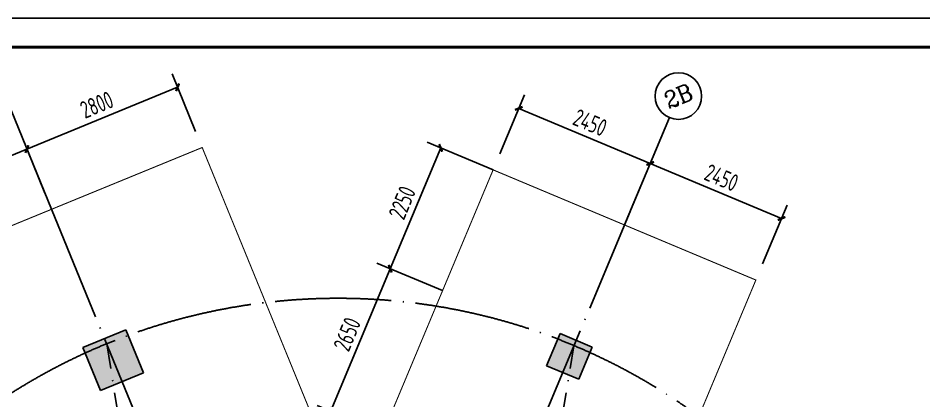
# Model space of a CAD drawing. Extents: x 6827379 to 6887889, y 99218 to 177608.
# Drawn here: x 6837952 to 6853529, y 171032 to 177608 of the extents above; entities that cross this region are included whole.
import ezdxf
from ezdxf.enums import TextEntityAlignment as Align

# ---------------------------------------------------------------- set-up
doc = ezdxf.new("R2010")
doc.units = 0
doc.header["$LTSCALE"] = 1000
doc.header["$MEASUREMENT"] = 0
doc.linetypes.add('CONTINOUS', pattern=[2000000.0, 1000000.0, 1000000.0])
doc.linetypes.add('DOTE', pattern=[2.42, 2, -0.2, 0.02, -0.2])
for name, color, linetype in [('1505', 2, 'Continuous'), ('A_公标', 3, 'Continuous'), ('A_公框', 4, 'Continuous'), ('A_轴文', 7, 'Continuous'), ('A_轴标', 3, 'Continuous'), ('A_轴线', 9, 'DOTE'), ('AXIS_TEXT', 7, 'Continuous'), ('S_CL', 2, 'Continuous'), ('校对1', 2, 'Continuous')]:
    doc.layers.add(name, color=color, linetype=linetype)
doc.styles.add('_TCH_AXIS', font='COMPLEX', dxfattribs={"bigfont": 'GBCBIG'})
doc.styles.add('_TCH_DIM_T3', font='tssdeng.shx', dxfattribs={"width": 0.705882, "bigfont": 'tssdchn.shx'})
doc.styles.add('COMPLEX', font='COMPLEX')
doc.dimstyles.new('_TCH_ARCH&&100', dxfattribs={"dimtxt": 297.5, "dimasz": 100, "dimexe": 250, "dimexo": 300, "dimgap": 100, "dimtad": 1, "dimdec": 0, "dimzin": 0, "dimdsep": 46, "dimtxsty": '_TCH_DIM_T3', "dimblk": 'ARCHTICK', "dimcen": 0.09, "dimclrt": 7, "dimazin": 2, "dimtfac": 1, "dimtdec": 0, "dimtix": 1, "dimtmove": 2, "dimatfit": 3, "dimfxl": 1, "dimtolj": 1, "dimtzin": 0, "dimarcsym": 0})

# ---------------------------------------------------------------- blocks, each defined once
blk = doc.blocks.new('_ArchTick')
at = {"color": 0, "linetype": 'ByBlock', "const_width": 0.4}
blk.add_lwpolyline([(-0.5, -0.5), (0.5, 0.5)], dxfattribs=at)
blk = doc.blocks.new('*D48')
at = {"layer": 'A_公标', "color": 0, "linetype": 'CONTINOUS', "lineweight": -2, "transparency": 16777216}
for p, q in [((6846236, 175278), (6846658, 176288)), ((6846562, 176057), (6848822, 175111)), ((6848496, 174332), (6848919, 175341))]:
    blk.add_line(p, q, dxfattribs=at)
at = {"layer": 'Defpoints', "color": 0, "linetype": 'CONTINOUS', "transparency": 16777216}
for p in [(6848822, 175111), (6846120, 175001), (6848380, 174055)]:
    blk.add_point(p, dxfattribs=at)
at = {"layer": 'A_公标', "color": 0, "linetype": 'CONTINOUS', "lineweight": -2, "transparency": 16777216, "xscale": 100, "yscale": 100, "zscale": 100}
for p, rotation in [((6846562, 176057), 157.2842597415378), ((6848822, 175111), 337.2842597415378)]:
    blk.add_blockref('_ArchTick', p, dxfattribs=dict(at, rotation=rotation))
at = {"layer": 'A_公标', "color": 7, "linetype": 'CONTINOUS', "transparency": 16777216, "insert": (6847788, 175813), "char_height": 297.5, "attachment_point": 5, "rotation": 337.2843, "style": '_TCH_DIM_T3'}
blk.add_mtext('\\A1;2450', dxfattribs=at)
blk = doc.blocks.new('*D49')
at = {"layer": 'A_公标', "color": 0, "linetype": 'CONTINOUS', "lineweight": -2, "transparency": 16777216}
for p, q in [((6848496, 174332), (6848919, 175341)), ((6848822, 175111), (6851081, 174165)), ((6850755, 173386), (6851178, 174395))]:
    blk.add_line(p, q, dxfattribs=at)
at = {"layer": 'Defpoints', "color": 0, "linetype": 'CONTINOUS', "transparency": 16777216}
for p in [(6851081, 174165), (6848380, 174055), (6850639, 173109)]:
    blk.add_point(p, dxfattribs=at)
at = {"layer": 'A_公标', "color": 0, "linetype": 'CONTINOUS', "lineweight": -2, "transparency": 16777216, "xscale": 100, "yscale": 100, "zscale": 100}
for p, rotation in [((6848822, 175111), 157.2842597415548), ((6851081, 174165), 337.2842597415549)]:
    blk.add_blockref('_ArchTick', p, dxfattribs=dict(at, rotation=rotation))
at = {"layer": 'A_公标', "color": 7, "linetype": 'CONTINOUS', "transparency": 16777216, "insert": (6850048, 174867), "char_height": 297.5, "attachment_point": 5, "rotation": 337.2843, "style": '_TCH_DIM_T3'}
blk.add_mtext('\\A1;2450', dxfattribs=at)
blk = doc.blocks.new('*D50')
at = {"layer": 'A_公标', "color": 0, "linetype": 'CONTINOUS', "lineweight": -2, "transparency": 16777216}
for p, q in [((6845252, 172926), (6844120, 173400)), ((6843327, 170859), (6844350, 173303)), ((6844228, 170481), (6843096, 170955))]:
    blk.add_line(p, q, dxfattribs=at)
at = {"layer": 'Defpoints', "color": 0, "linetype": 'CONTINOUS', "transparency": 16777216}
for p in [(6844350, 173303), (6845528, 172810), (6844505, 170366)]:
    blk.add_point(p, dxfattribs=at)
at = {"layer": 'A_公标', "color": 0, "linetype": 'CONTINOUS', "lineweight": -2, "transparency": 16777216, "xscale": 100, "yscale": 100, "zscale": 100}
for p, rotation in [((6844350, 173303), 67.27599075914584), ((6843327, 170859), 247.2759907591458)]:
    blk.add_blockref('_ArchTick', p, dxfattribs=dict(at, rotation=rotation))
at = {"layer": 'A_公标', "color": 7, "linetype": 'CONTINOUS', "transparency": 16777216, "insert": (6843609, 172177), "char_height": 297.5, "attachment_point": 5, "rotation": 67.276, "style": '_TCH_DIM_T3'}
blk.add_mtext('\\A1;2650', dxfattribs=at)
blk = doc.blocks.new('*D51')
at = {"layer": 'A_公标', "color": 0, "linetype": 'CONTINOUS', "lineweight": -2, "transparency": 16777216}
for p, q in [((6846121, 175001), (6844989, 175475)), ((6844350, 173303), (6845219, 175378)), ((6845252, 172926), (6844120, 173400))]:
    blk.add_line(p, q, dxfattribs=at)
at = {"layer": 'Defpoints', "color": 0, "linetype": 'CONTINOUS', "transparency": 16777216}
for p in [(6845219, 175378), (6846397, 174885), (6845528, 172810)]:
    blk.add_point(p, dxfattribs=at)
at = {"layer": 'A_公标', "color": 0, "linetype": 'CONTINOUS', "lineweight": -2, "transparency": 16777216, "xscale": 100, "yscale": 100, "zscale": 100}
for p, rotation in [((6845219, 175378), 67.27599075914436), ((6844350, 173303), 247.2759907591444)]:
    blk.add_blockref('_ArchTick', p, dxfattribs=dict(at, rotation=rotation))
at = {"layer": 'A_公标', "color": 7, "linetype": 'CONTINOUS', "transparency": 16777216, "insert": (6844556, 174437), "char_height": 297.5, "attachment_point": 5, "rotation": 67.276, "style": '_TCH_DIM_T3'}
blk.add_mtext('\\A1;2250', dxfattribs=at)
blk = doc.blocks.new('*D58')
at = {"layer": 'A_公标', "color": 0, "linetype": 'CONTINOUS', "lineweight": -2, "transparency": 16777216}
for p, q in [((6838413, 174601), (6838008, 175589)), ((6835512, 174297), (6838103, 175358)), ((6835822, 173540), (6835417, 174528))]:
    blk.add_line(p, q, dxfattribs=at)
at = {"layer": 'Defpoints', "color": 0, "linetype": 'CONTINOUS', "transparency": 16777216}
for p in [(6838103, 175358), (6838526, 174323), (6835935, 173262)]:
    blk.add_point(p, dxfattribs=at)
at = {"layer": 'A_公标', "color": 0, "linetype": 'CONTINOUS', "lineweight": -2, "transparency": 16777216, "xscale": 100, "yscale": 100, "zscale": 100}
for p, rotation in [((6838103, 175358), 22.27599075913507), ((6835512, 174297), 202.2759907591351)]:
    blk.add_blockref('_ArchTick', p, dxfattribs=dict(at, rotation=rotation))
at = {"layer": 'A_公标', "color": 7, "linetype": 'CONTINOUS', "transparency": 16777216, "insert": (6836713, 175058), "char_height": 297.5, "attachment_point": 5, "rotation": 22.276, "style": '_TCH_DIM_T3'}
blk.add_mtext('\\A1;2800', dxfattribs=at)
blk = doc.blocks.new('*D59')
at = {"layer": 'A_公标', "color": 0, "linetype": 'CONTINOUS', "lineweight": -2, "transparency": 16777216}
for p, q in [((6841004, 175662), (6840599, 176651)), ((6838103, 175358), (6840694, 176419)), ((6838413, 174601), (6838008, 175589))]:
    blk.add_line(p, q, dxfattribs=at)
at = {"layer": 'Defpoints', "color": 0, "linetype": 'CONTINOUS', "transparency": 16777216}
for p in [(6840694, 176419), (6841117, 175385), (6838526, 174323)]:
    blk.add_point(p, dxfattribs=at)
at = {"layer": 'A_公标', "color": 0, "linetype": 'CONTINOUS', "lineweight": -2, "transparency": 16777216, "xscale": 100, "yscale": 100, "zscale": 100}
for p, rotation in [((6840694, 176419), 22.27599075915272), ((6838103, 175358), 202.2759907591527)]:
    blk.add_blockref('_ArchTick', p, dxfattribs=dict(at, rotation=rotation))
at = {"layer": 'A_公标', "color": 7, "linetype": 'CONTINOUS', "transparency": 16777216, "insert": (6839304, 176119), "char_height": 297.5, "attachment_point": 5, "rotation": 22.276, "style": '_TCH_DIM_T3'}
blk.add_mtext('\\A1;2800', dxfattribs=at)
blk = doc.blocks.new('_AXISO')
blk.add_circle((0, 0), 0.5)
at = {"layer": 'AXIS_TEXT', "style": 'COMPLEX', "width": 1.041667}
blk.add_attdef('A', text='', height=0.56, dxfattribs=at).set_placement((-0.25, -0.28), (0.25, -0.28), align=Align.FIT)

msp = doc.modelspace()

# ---------------------------------------------------------------- hatches: boundary and pattern name
at = {"layer": '校对1', "linetype": 'CONTINOUS'}
h = msp.add_hatch(color=253, dxfattribs=at)
edge = h.paths.add_edge_path(flags=17)
edge.add_arc((6846652.6, 166811.4), 250, 0, 360)
edge = h.paths.add_edge_path(flags=17)
edge.add_arc((6846652.6, 166811.4), 250, 0, 360)
edge = h.paths.add_edge_path()
edge.add_arc((6840326.4, 166811.4), 250, 0, 360)
h.paths.add_polyline_path([(6840110.1, 171515), (6839806.8, 172255.3), (6839066.5, 171952), (6839369.8, 171211.7)])
h.paths.add_polyline_path([(6847826.2, 171956), (6847272.8, 172187.8), (6847041, 171634.4), (6847594.4, 171402.6)])
h.paths.add_polyline_path([(6834115.2, 165880.9), (6834346.9, 166434.4), (6833793.5, 166666.1), (6833561.7, 166112.7)])
h.paths.add_polyline_path([(6853415.3, 165942.7), (6853112.1, 166683), (6852371.8, 166379.7), (6852675, 165639.4)])
h.paths.add_polyline_path([(6834537.8, 158209.7), (6834234.6, 158950), (6833494.3, 158646.7), (6833797.5, 157906.5)])
h.paths.add_polyline_path([(6853116.1, 157923.3), (6853347.9, 158476.8), (6852794.5, 158708.5), (6852562.7, 158155.1)])
h.paths.add_polyline_path([(6839868.6, 152955.1), (6839315.2, 153186.8), (6839083.4, 152633.4), (6839636.8, 152401.6)])
h.paths.add_polyline_path([(6847843.1, 152637.5), (6847539.8, 153377.7), (6846799.5, 153074.5), (6847102.8, 152334.2)])

# ---------------------------------------------------------------- linework, layer by layer
at = {"layer": '1505', "color": 9, "const_width": 18}
for points in [[(6838058.2, 168080), (6843240.3, 170202.8), (6841117.5, 175384.8), (6835935.4, 173262.1), (6838058.2, 168080)], [(6848747.1, 168588.8), (6850639.1, 173108.3), (6846120.5, 175000.7), (6844227.2, 170481.7), (6848747.1, 168588.8)]]:
    msp.add_lwpolyline(points, dxfattribs=at)
at = {"layer": 'A_公框', "linetype": 'CONTINOUS'}
msp.add_lwpolyline([(6827379.4, 147907.5), (6869429.4, 147907.5), (6869429.4, 177607.5), (6827379.4, 177607.5)], close=True, dxfattribs=at)
at = {"layer": 'A_公框', "linetype": 'CONTINOUS', "const_width": 50}
msp.add_lwpolyline([(6828629.4, 148407.5), (6868929.4, 148407.5), (6868929.4, 177107.5), (6828629.4, 177107.5)], close=True, dxfattribs=at)
at = {"layer": 'A_轴标'}
for p, q in [((6838525.9, 174327.5), (6837767.8, 176178.3)), ((6848379.8, 174054.5), (6849152.3, 175899.2))]:
    msp.add_line(p, q, dxfattribs=at)
at = {"layer": 'A_轴线'}
for p, q in [((6838525.9, 174327.5), (6848383.7, 150262)), ((6838437.4, 150302), (6848476.7, 174285.6)), ((6840326.4, 166811.4), (6839474.7, 172011.2)), ((6846652.6, 166811.4), (6847511.3, 171979.5))]:
    msp.add_line(p, q, dxfattribs=at)
msp.add_circle((6843454.8, 162294.8), 10500, dxfattribs=at)
at = {"layer": 'S_CL'}
for p, q in [((6839806.8, 172255.3), (6839066.5, 171952)), ((6840110.1, 171515), (6839806.8, 172255.3)), ((6847272.8, 172187.8), (6847041, 171634.4)), ((6847826.2, 171956), (6847272.8, 172187.8)), ((6839066.5, 171952), (6839369.8, 171211.7)), ((6847594.4, 171402.6), (6847826.2, 171956)), ((6839369.8, 171211.7), (6840110.1, 171515)), ((6847041, 171634.4), (6847594.4, 171402.6))]:
    msp.add_line(p, q, dxfattribs=at)

# ---------------------------------------------------------------- block references
at = {"layer": 'A_轴标'}
ref = msp.add_blockref('_AXISO', (6849306.8, 176268.2), dxfattribs=dict(at, xscale=800, yscale=800, zscale=800, rotation=22.27599075914252))
ref.add_attrib('A', '2B', dxfattribs={"layer": 'A_轴文', "height": 288.12, "rotation": 22.27599, "style": '_TCH_AXIS', "width": 0.945946}).set_placement((6849139.2, 176043.9), (6849583.6, 176225.9), align=Align.FIT)

# ---------------------------------------------------------------- dimensions: what is measured, and where the dimension line sits
at = {"layer": 'A_公标', "color": 3, "linetype": 'CONTINOUS'}
for p1, p2, distance, picture, middle in [((6838526.5, 174323.4), (6841117.5, 175384.8), 1118.1, '*D59', (6839303.9, 176119)), ((6846119.9, 175000.9), (6848379.9, 174054.8), 1144.8, '*D48', (6847788, 175813.3)), ((6835935.4, 173262.1), (6838526.5, 174323.4), 1118.1, '*D58', (6836712.8, 175057.6)), ((6844504.6, 170365.5), (6845528.3, 172810), 1276.9, '*D50', (6843609.2, 172177.1))]:
    dim = msp.add_aligned_dim(p1=p1, p2=p2, distance=distance, dimstyle='_TCH_ARCH&&100', dxfattribs=at)
    dim.commit()
    dim.dimension.update_dxf_attribs({"geometry": picture, "text_midpoint": middle})
for p1, p2, distance, text, picture, middle in [((6845528.3, 172810), (6846397.2, 174884.8), 1276.9, '2250', '*D51', (6844555.5, 174436.7)), ((6848379.9, 174054.8), (6850639.4, 173108.9), 1144.8, '2450', '*D49', (6850047.8, 174867.3))]:
    dim = msp.add_aligned_dim(p1=p1, p2=p2, distance=distance, text=text, dimstyle='_TCH_ARCH&&100', dxfattribs=at)
    dim.commit()
    dim.dimension.update_dxf_attribs({"geometry": picture, "text_midpoint": middle})

doc.saveas('drawing.dxf')
